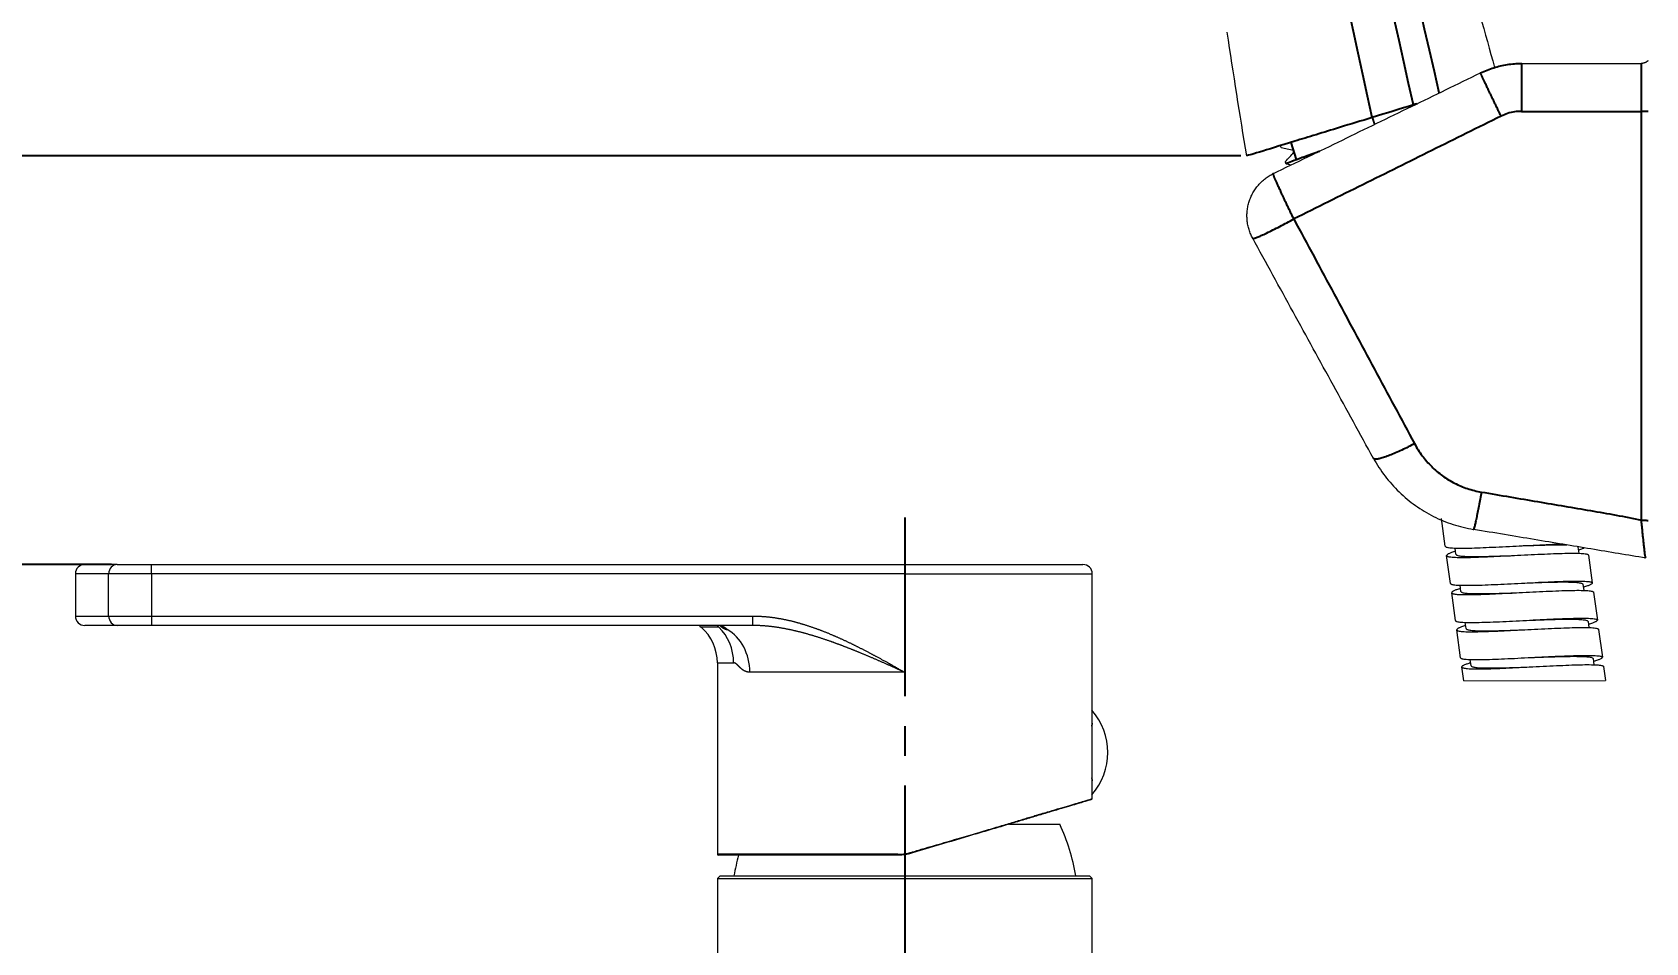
# Model space of a CAD drawing. Extents: x 9631 to 10472, y -18721 to -18126.
# Drawn here: x 10175.9 to 10348, y -18477.5 to -18380.4 of the extents above; entities that cross this region are included whole.
import ezdxf

# ---------------------------------------------------------------- set-up
doc = ezdxf.new("R2010")
doc.units = 0
doc.header["$MEASUREMENT"] = 0
doc.linetypes.add('CENTER2', pattern=[28.575, 19.05, -3.175, 3.175, -3.175])
doc.layers.get('0').update_dxf_attribs({"linetype": 'CONTINUOUS', "lineweight": 13})
doc.layers.get('Defpoints').update_dxf_attribs({"linetype": 'CONTINUOUS'})
doc.layers.add('5', color=3, linetype='CONTINUOUS', lineweight=9)
doc.layers.add('CENTER', color=1, linetype='CENTER2')
doc.styles.get("Standard").update_dxf_attribs({"font": 'arial.ttf'})
doc.dimstyles.new('A4', dxfattribs={"dimtxt": 4, "dimasz": 3.5, "dimexe": 0.7, "dimexo": 0.625, "dimgap": 0.5, "dimtad": 1, "dimdec": 1, "dimdsep": 46, "dimtxsty": 'Standard', "dimcen": 2.5, "dimclrd": 5, "dimclre": 5, "dimclrt": 7, "dimadec": 3, "dimazin": 2, "dimtfac": 1, "dimtdec": 1, "dimtmove": 0, "dimatfit": 3, "dimfxl": 1.25, "dimarcsym": 0})

# ---------------------------------------------------------------- blocks, each defined once
blk = doc.blocks.new('*D88')
at = {"layer": '5', "color": 3, "lineweight": -2, "transparency": 16777216}
for p, q in [((10184.29, -18437.21), (10133.28, -18437.21)), ((10133.98, -18443.21), (10133.98, -18485.52)), ((10133.98, -18537.96), (10133.98, -18495.65)), ((10199.33, -18543.96), (10133.28, -18543.96))]:
    blk.add_line(p, q, dxfattribs=at)
at = {"layer": '5', "color": 3, "transparency": 16777216}
for points in [[(10132.98, -18443.21), (10134.98, -18443.21), (10133.98, -18437.21)], [(10132.98, -18537.96), (10134.98, -18537.96), (10133.98, -18543.96)]]:
    blk.add_solid(points, dxfattribs=at)
at = {"layer": 'Defpoints', "color": 0, "transparency": 16777216}
for p in [(10133.98, -18437.21), (10184.92, -18437.21), (10199.95, -18543.96)]:
    blk.add_point(p, dxfattribs=at)
at = {"layer": '5', "color": 4, "transparency": 16777216, "insert": (10133.98, -18490.58), "char_height": 6, "attachment_point": 5}
blk.add_mtext('108.5', dxfattribs=at)
blk = doc.blocks.new('*D89')
at = {"layer": '5', "color": 3, "lineweight": -2, "transparency": 16777216}
for p, q in [((10304.81, -18393.63), (10112.05, -18393.63)), ((10112.75, -18399.63), (10112.75, -18512.05)), ((10112.75, -18636.34), (10112.75, -18523.92)), ((10113.38, -18642.34), (10113.45, -18642.34))]:
    blk.add_line(p, q, dxfattribs=at)
at = {"layer": '5', "color": 3, "transparency": 16777216}
for points in [[(10111.75, -18399.63), (10113.75, -18399.63), (10112.75, -18393.63)], [(10111.75, -18636.34), (10113.75, -18636.34), (10112.75, -18642.34)]]:
    blk.add_solid(points, dxfattribs=at)
at = {"layer": 'Defpoints', "color": 0, "transparency": 16777216}
for p in [(10305.44, -18393.63), (10112.75, -18642.34), (10112.75, -18642.34)]:
    blk.add_point(p, dxfattribs=at)
at = {"layer": '5', "color": 4, "transparency": 16777216, "insert": (10112.75, -18517.99), "char_height": 6, "attachment_point": 5}
blk.add_mtext('(1600)', dxfattribs=at)

msp = doc.modelspace()

# ---------------------------------------------------------------- linework, layer by layer
at = {"lineweight": -3}
msp.add_line((10310.14, -18392.19), (10310.7, -18394.01), dxfattribs=at)
at = {"color": 7, "linetype": 'Continuous'}
for p, q in [((10326.62, -18435.27), (10326.21, -18432.29)), ((10327.75, -18436.12), (10327.66, -18435.46)), ((10340.76, -18435.35), (10340.85, -18436.01)), ((10327.16, -18439.23), (10326.76, -18436.26)), ((10341.89, -18436.21), (10342.29, -18439.18)), ((10327.7, -18443.19), (10327.3, -18440.22)), ((10328.29, -18440.08), (10328.2, -18439.42)), ((10341.3, -18439.31), (10341.4, -18439.98)), ((10342.43, -18440.17), (10342.84, -18443.14)), ((10328.25, -18447.15), (10327.84, -18444.18)), ((10328.83, -18444.05), (10328.74, -18443.38)), ((10341.85, -18443.28), (10341.94, -18443.94)), ((10342.97, -18444.13), (10343.38, -18447.1)), ((10329.37, -18448.01), (10329.28, -18447.34)), ((10342.39, -18447.24), (10342.48, -18447.91)), ((10328.58, -18449.63), (10328.38, -18448.14)), ((10343.51, -18448.09), (10343.72, -18449.58)), ((10328.58, -18449.63), (10343.72, -18449.58))]:
    msp.add_line(p, q, dxfattribs=at)
at = {"linetype": 'Continuous', "lineweight": 18}
for p, q in [((10184.92, -18437.21), (10181.45, -18437.21)), ((10184.92, -18437.21), (10188.58, -18437.21)), ((10188.58, -18437.21), (10268.95, -18437.21)), ((10268.95, -18437.21), (10287.95, -18437.21)), ((10180.45, -18438.21), (10180.45, -18442.71)), ((10288.95, -18452.79), (10288.95, -18438.21)), ((10184.92, -18443.71), (10181.45, -18443.71)), ((10188.58, -18443.71), (10184.92, -18443.71)), ((10252.71, -18443.71), (10188.58, -18443.71)), ((10248.95, -18447.69), (10248.95, -18468.11)), ((10288.91, -18452.74), (10288.91, -18457.26)), ((10288.91, -18457.26), (10288.91, -18461.77)), ((10288.95, -18462.19), (10288.95, -18461.72)), ((10280.11, -18464.91), (10285.48, -18464.91)), ((10268.23, -18468.21), (10249.05, -18468.21)), ((10249.25, -18470.41), (10248.95, -18470.71)), ((10248.95, -18470.71), (10268.95, -18470.71)), ((10248.95, -18470.71), (10248.95, -18482.71)), ((10249.25, -18470.41), (10288.65, -18470.41)), ((10268.95, -18470.71), (10288.95, -18470.71)), ((10288.95, -18470.71), (10288.65, -18470.41)), ((10288.95, -18495.59), (10288.95, -18470.71))]:
    msp.add_line(p, q, dxfattribs=at)
at = {"linetype": 'Continuous', "lineweight": 13}
for p, q in [((10188.58, -18438.21), (10188.58, -18437.21)), ((10268.95, -18438.21), (10268.95, -18437.21)), ((10184, -18438.21), (10180.45, -18438.21)), ((10184, -18442.71), (10184, -18438.21)), ((10188.58, -18438.21), (10184, -18438.21)), ((10268.95, -18438.21), (10188.58, -18438.21)), ((10188.58, -18438.21), (10188.58, -18442.71)), ((10268.95, -18438.21), (10288.95, -18438.21)), ((10268.95, -18438.21), (10268.95, -18448.71)), ((10180.45, -18442.71), (10184, -18442.71)), ((10184, -18442.71), (10188.58, -18442.71)), ((10188.58, -18442.71), (10252.71, -18442.71)), ((10188.58, -18442.71), (10188.58, -18443.71)), ((10249.1, -18443.91), (10247.22, -18443.91)), ((10248.95, -18447.69), (10250.69, -18447.69)), ((10268.95, -18448.71), (10252.41, -18448.71)), ((10268.22, -18468.11), (10248.95, -18468.11))]:
    msp.add_line(p, q, dxfattribs=at)
at = {"linetype": 'Continuous', "lineweight": 18}
for centre, radius, start, end in [((10181.45, -18438.21), 1, 90, 180), ((10287.95, -18438.21), 1, 0, 90), ((10181.45, -18442.71), 1, 180, 270), ((10248.52, -18442.39), 2, 221.2769, 229.2602), ((10243.95, -18447.69), 5, 0, 49.2602), ((10283.77, -18457.26), 6.84, 318.7229, 41.2771), ((10265.27, -18474.22), 22.25, 9.8515, 24.7263), ((10249.05, -18468.11), 0.1, 180, 270), ((10272.64, -18474.22), 22.25, 164.3376, 170.1485)]:
    msp.add_arc(centre, radius, start, end, dxfattribs=at)
at = {"linetype": 'Continuous', "lineweight": 13}
for centre, major_axis, ratio, start_param, end_param in [((10184.92, -18438.21), (0, 1), 0.916515, 0, 1.570796), ((10184.92, -18442.71), (0, 1), 0.916515, 1.570796, 3.141593), ((10246.12, -18447.69), (0, -5), 0.913247, 1.570796, 2.430549), ((10268.23, -18468.11), (0, 0.1), 0.036567, 1.570796, 3.141593)]:
    msp.add_ellipse(centre, major_axis=major_axis, ratio=ratio, start_param=start_param, end_param=end_param, dxfattribs=at)
at = {"linetype": 'Continuous', "lineweight": 18}
msp.add_ellipse((10248.28, -18448.71), major_axis=(0, -5), ratio=0.82697, start_param=1.570796, end_param=2.714571, dxfattribs=at)
at = {"lineweight": -3}
for points, degree in [([(10323.22, -18388.19), (10317.73, -18363.77), (10312.58, -18339.32), (10307.79, -18314.88)], 3), ([(10325.98, -18386.91), (10320.37, -18362.69), (10314.97, -18338.46), (10309.81, -18314.25)], 3), ([(10318.82, -18389.54), (10313.38, -18365.09), (10308.46, -18340.57), (10304.06, -18316.05)], 3), ([(10330.38, -18384.78), (10330.84, -18384.56), (10331.77, -18384.19), (10333.24, -18383.85), (10334.25, -18383.77), (10334.75, -18383.77)], 3), ([(10323.22, -18388.19), (10321.81, -18388.62), (10320.32, -18389.08), (10318.82, -18389.54)], 3), ([(10323.6, -18388.07), (10323.48, -18388.11), (10323.35, -18388.15), (10323.22, -18388.19)], 3), ([(10334.75, -18388.88), (10334.5, -18388.88), (10334, -18388.92), (10333.26, -18389.09), (10332.8, -18389.28), (10332.57, -18389.39)], 3), ([(10334.75, -18388.88), (10341.15, -18388.88), (10347.54, -18388.88)], 2), ([(10332.57, -18389.39), (10330.11, -18390.61), (10325.19, -18393.05), (10317.82, -18396.71), (10312.91, -18399.14), (10310.45, -18400.36)], 3), ([(10315.34, -18390.6), (10314.48, -18390.87), (10312.79, -18391.38), (10311.27, -18391.85), (10310.56, -18392.06)], 3), ([(10318.82, -18389.54), (10317.65, -18389.89), (10316.48, -18390.25), (10315.34, -18390.6)], 3), ([(10318.83, -18389.53), (10318.94, -18389.91), (10319.06, -18390.28)], 2), ([(10310.56, -18392.06), (10308.97, -18392.55), (10306.37, -18393.35), (10305.44, -18393.63), (10305.44, -18393.63)], 3), ([(10310.01, -18392.23), (10309.99, -18392.24), (10309.97, -18392.24), (10309.96, -18392.25)], 3), ([(10310.45, -18400.36), (10311.89, -18403.04), (10314.77, -18408.39), (10319.06, -18416.38), (10321.91, -18421.68), (10323.33, -18424.32)], 3), ([(10323.33, -18424.32), (10323.58, -18424.78), (10324.13, -18425.64), (10325.14, -18426.79), (10326.3, -18427.78), (10327.59, -18428.57), (10328.99, -18429.15), (10329.96, -18429.4), (10330.46, -18429.48)], 3), ([(10330.46, -18429.48), (10332.52, -18429.83), (10336.54, -18430.52), (10342.13, -18431.47), (10345.76, -18432.09), (10347.54, -18432.47)], 3), ([(10347.54, -18432.47), (10347.63, -18432.47), (10347.8, -18432.47), (10348.05, -18432.49), (10348.18, -18432.51), (10348.25, -18432.52)], 3)]:
    msp.add_open_spline(points, degree=degree, dxfattribs=at)
for points, degree in [([(10328.81, -18373.17), (10329.83, -18376.84), (10330.85, -18380.52), (10331.87, -18384.2)], 3), ([(10305.44, -18393.63), (10304.7, -18389.24), (10304.01, -18384.85), (10303.36, -18380.45)], 3), ([(10334.75, -18383.77), (10341.15, -18383.77), (10347.54, -18383.77)], 2), ([(10308.27, -18395.52), (10310.72, -18394.33), (10315.63, -18391.94), (10323.01, -18388.36), (10327.92, -18385.97), (10330.38, -18384.78)], 3), ([(10309.1, -18392.75), (10309.06, -18392.64), (10309.03, -18392.53)], 2), ([(10310.41, -18393.06), (10309.98, -18392.96), (10309.54, -18392.86), (10309.11, -18392.76)], 3), ([(10309.63, -18394.49), (10309.59, -18394.37), (10309.55, -18394.24)], 2), ([(10309.56, -18394.23), (10309.86, -18393.9), (10310.17, -18393.57), (10310.47, -18393.25)], 3), ([(10310.14, -18394.61), (10309.98, -18394.57), (10309.81, -18394.54), (10309.64, -18394.5)], 3), ([(10318.95, -18425.89), (10317.53, -18423.3), (10314.68, -18418.11), (10310.38, -18410.28), (10307.51, -18405.05), (10306.07, -18402.42)], 3), ([(10318.95, -18425.89), (10319.31, -18426.55), (10320.14, -18427.82), (10321.65, -18429.52), (10323.4, -18430.96), (10325.34, -18432.13), (10327.43, -18432.99), (10328.89, -18433.34), (10329.63, -18433.47)], 3), ([(10348, -18436.53), (10346.09, -18436.21), (10342.17, -18435.56), (10336.2, -18434.56), (10331.86, -18433.84), (10329.63, -18433.47)], 3)]:
    msp.add_open_spline(points, degree=degree)
for points, weights, knots in [([(10334.75, -18383.77), (10334.75, -18383.77), (10334.75, -18385.27), (10334.75, -18386.77), (10334.75, -18388.88)], [1, 0.921844013988, 1, 0.921844013988, 1], [-7.959688, -7.959688, -7.959688, -3.979844, -3.979844, 0, 0, 0]), ([(10347.54, -18388.88), (10347.54, -18386.77), (10347.54, -18385.27), (10347.54, -18383.77), (10347.54, -18383.77)], [1, 0.92184402553, 1, 0.92184402553, 1], [0, 0, 0, 3.979844, 3.979844, 7.959688, 7.959688, 7.959688]), ([(10332.57, -18389.39), (10331.65, -18387.5), (10331.01, -18386.14), (10330.36, -18384.79), (10330.38, -18384.78)], [1, 0.921864800336, 1, 0.921864800336, 1], [-7.958618, -7.958618, -7.958618, -3.979309, -3.979309, 0, 0, 0]), ([(10310.45, -18400.36), (10309.51, -18398.42), (10308.86, -18396.99), (10308.21, -18395.55), (10308.27, -18395.52)], [1, 0.917854439904, 1, 0.917854439904, 1], [0, 0, 0, 4.081556, 4.081556, 8.163113, 8.163113, 8.163113])]:
    msp.add_rational_spline(points, weights, degree=2, knots=knots, dxfattribs=at)
for points, weights in [([(10348.25, -18383.48), (10347.95, -18383.77), (10347.54, -18383.77)], [1, 0.923879532507, 1]), ([(10306, -18402.29), (10306.03, -18402.36), (10306.07, -18402.42)], [0.993945369886, 0.996850121101, 1])]:
    msp.add_rational_spline(points, weights, degree=2)
for points, weights in [([(10347.54, -18432.47), (10347.54, -18410.86), (10347.54, -18388.88)], [1, 0.995883008339, 1]), ([(10348.25, -18388.88), (10347.95, -18388.88), (10347.54, -18388.88)], [1, 0.923879532362, 1]), ([(10306.07, -18402.42), (10306.21, -18402.68), (10310.45, -18400.36)], [1, 0.718698145601, 1]), ([(10323.33, -18424.32), (10319.28, -18426.49), (10318.95, -18425.89)], [1, 0.735116412055, 1]), ([(10330.46, -18429.48), (10329.76, -18433.49), (10329.63, -18433.47)], [1, 0.770288517589, 1])]:
    msp.add_rational_spline(points, weights, degree=2, dxfattribs=at)
for points, knots in [([(10309.63, -18394.49), (10309.62, -18394.48), (10309.69, -18394.42), (10310.15, -18394.22), (10311.28, -18393.8), (10312.42, -18393.4), (10313.12, -18393.15), (10313.23, -18393.11)], [-16.246625, -16.246625, -16.246625, -16.246625, -14.971492, -12.476243, -9.980995, -7.485746, -7.027928, -7.027928, -7.027928, -7.027928]), ([(10348, -18436.53), (10347.98, -18436.5), (10347.94, -18436.23), (10347.87, -18435.63), (10347.81, -18435.15), (10347.76, -18434.66), (10347.71, -18434.17), (10347.66, -18433.71), (10347.62, -18433.26), (10347.58, -18432.85), (10347.55, -18432.59), (10347.54, -18432.47)], [-0.664429, -0.664429, -0.664429, -0.664429, 0.633963, 1.267927, 1.90189, 2.535854, 3.169817, 3.803781, 4.437744, 5.071708, 5.705671, 5.705671, 5.705671, 5.705671])]:
    msp.add_open_spline(points, degree=3, knots=knots, dxfattribs=at)
msp.add_rational_spline([(10306.07, -18402.42), (10305.04, -18400.54), (10305.69, -18398.5), (10306.34, -18396.46), (10308.27, -18395.52)], [1, 0.919048416844, 1, 0.919048416844, 1], degree=2, knots=[-8.10274, -8.10274, -8.10274, -4.05137, -4.05137, 0, 0, 0])
at = {"color": 7, "linetype": 'Continuous'}
for points, knots in [([(10326.62, -18435.27), (10326.62, -18435.29), (10326.66, -18435.32), (10326.72, -18435.35), (10326.82, -18435.38), (10326.99, -18435.41), (10327.37, -18435.45), (10328, -18435.47), (10328.93, -18435.47), (10330.06, -18435.43), (10331.35, -18435.38), (10332.74, -18435.31), (10333.7, -18435.27), (10334.19, -18435.24)], [0, 0, 0, 0, 0.009478, 0.01668, 0.025909, 0.050785, 0.084369, 0.176854, 0.300436, 0.450588, 0.621658, 0.807151, 1, 1, 1, 1]), ([(10334.19, -18435.24), (10334.68, -18435.21), (10335.63, -18435.17), (10337.03, -18435.1), (10338.14, -18435.05), (10338.79, -18435.03), (10339, -18435.03)], [0, 0, 0, 0, 0.1928494, 0.3783422, 0.5494119, 0.63225, 0.63225, 0.63225, 0.63225]), ([(10334.19, -18435.24), (10334.61, -18435.22), (10335.44, -18435.19), (10336.65, -18435.15), (10337.77, -18435.12), (10338.74, -18435.11), (10339.32, -18435.12), (10339.58, -18435.13)], [0, 0, 0, 0, 0.1922344, 0.3771539, 0.5477337, 0.6975236, 0.8142421, 0.8142421, 0.8142421, 0.8142421]), ([(10341.47, -18435.44), (10341.39, -18435.47), (10341.18, -18435.56), (10340.97, -18435.63), (10340.83, -18435.67)], [0.3553635, 0.3553635, 0.3553635, 0.3553635, 0.5921869, 1, 1, 1, 1]), ([(10327.7, -18435.79), (10327.56, -18435.84), (10327.32, -18435.92), (10327.05, -18436.02), (10326.89, -18436.11), (10326.8, -18436.16), (10326.75, -18436.22), (10326.76, -18436.26)], [0, 0, 0, 0, 0.408087, 0.709346, 0.819266, 0.902595, 1, 1, 1, 1]), ([(10326.76, -18436.26), (10326.76, -18436.28), (10326.8, -18436.31), (10326.85, -18436.34), (10326.95, -18436.37), (10327.12, -18436.4), (10327.5, -18436.44), (10328.14, -18436.46), (10329.07, -18436.46), (10330.2, -18436.42), (10331.48, -18436.37), (10332.87, -18436.3), (10333.83, -18436.26), (10334.32, -18436.23)], [0, 0, 0, 0, 0.00948, 0.016682, 0.025907, 0.050788, 0.084366, 0.176852, 0.300435, 0.450588, 0.621658, 0.807151, 1, 1, 1, 1]), ([(10327.75, -18436.12), (10327.75, -18436.14), (10327.8, -18436.19), (10327.9, -18436.24), (10328.07, -18436.28), (10328.29, -18436.31), (10328.57, -18436.33), (10329.04, -18436.35), (10329.76, -18436.36), (10330.74, -18436.35), (10331.86, -18436.32), (10333.07, -18436.28), (10333.9, -18436.25), (10334.32, -18436.23)], [0, 0, 0, 0, 0.010546, 0.027524, 0.052737, 0.086499, 0.128711, 0.179075, 0.302476, 0.452266, 0.622846, 0.807766, 1, 1, 1, 1]), ([(10334.32, -18436.23), (10334.81, -18436.21), (10335.77, -18436.16), (10337.16, -18436.09), (10338.45, -18436.04), (10339.58, -18436.01), (10340.51, -18436), (10341.14, -18436.02), (10341.52, -18436.06), (10341.69, -18436.09), (10341.79, -18436.12), (10341.85, -18436.15), (10341.89, -18436.18), (10341.89, -18436.21)], [0, 0, 0, 0, 0.192849, 0.378341, 0.549411, 0.699563, 0.823147, 0.915633, 0.949212, 0.974092, 0.983319, 0.990519, 1, 1, 1, 1]), ([(10327.16, -18439.23), (10327.17, -18439.25), (10327.2, -18439.29), (10327.26, -18439.31), (10327.36, -18439.35), (10327.53, -18439.38), (10327.91, -18439.42), (10328.54, -18439.43), (10329.47, -18439.43), (10330.6, -18439.4), (10331.89, -18439.34), (10333.28, -18439.28), (10334.24, -18439.23), (10334.73, -18439.2)], [0, 0, 0, 0, 0.00948, 0.016682, 0.025907, 0.050788, 0.084366, 0.176852, 0.300435, 0.450588, 0.621658, 0.807151, 1, 1, 1, 1]), ([(10334.73, -18439.2), (10335.22, -18439.18), (10336.18, -18439.13), (10337.57, -18439.06), (10338.85, -18439.01), (10339.98, -18438.98), (10340.91, -18438.97), (10341.55, -18438.99), (10341.93, -18439.03), (10342.1, -18439.06), (10342.2, -18439.09), (10342.26, -18439.12), (10342.29, -18439.15), (10342.29, -18439.18)], [0, 0, 0, 0, 0.192849, 0.378341, 0.549411, 0.699563, 0.823147, 0.915633, 0.949212, 0.974092, 0.983319, 0.990519, 1, 1, 1, 1]), ([(10334.73, -18439.2), (10335.15, -18439.19), (10335.99, -18439.15), (10337.2, -18439.11), (10338.31, -18439.08), (10339.29, -18439.07), (10340.01, -18439.08), (10340.48, -18439.1), (10340.76, -18439.13), (10340.98, -18439.16), (10341.15, -18439.2), (10341.26, -18439.24), (10341.3, -18439.29), (10341.3, -18439.31)], [0, 0, 0, 0, 0.192234, 0.377154, 0.547734, 0.697524, 0.820925, 0.87129, 0.9135, 0.947264, 0.972475, 0.989455, 1, 1, 1, 1]), ([(10342.29, -18439.18), (10342.3, -18439.21), (10342.25, -18439.27), (10342.17, -18439.33), (10342.01, -18439.41), (10341.74, -18439.51), (10341.5, -18439.59), (10341.36, -18439.64)], [0, 0, 0, 0, 0.097637, 0.180967, 0.290883, 0.592027, 1, 1, 1, 1]), ([(10328.22, -18439.76), (10328.08, -18439.8), (10327.85, -18439.88), (10327.58, -18439.99), (10327.43, -18440.07), (10327.34, -18440.13), (10327.29, -18440.18), (10327.3, -18440.22)], [0, 0, 0, 0, 0.407835, 0.70887, 0.818754, 0.902108, 1, 1, 1, 1]), ([(10327.3, -18440.22), (10327.3, -18440.24), (10327.34, -18440.28), (10327.4, -18440.3), (10327.5, -18440.34), (10327.66, -18440.37), (10328.05, -18440.41), (10328.68, -18440.43), (10329.61, -18440.42), (10330.74, -18440.39), (10332.02, -18440.33), (10333.42, -18440.27), (10334.38, -18440.22), (10334.86, -18440.19)], [0, 0, 0, 0, 0.00948, 0.01668, 0.025909, 0.050787, 0.084369, 0.176854, 0.300437, 0.450589, 0.621658, 0.807151, 1, 1, 1, 1]), ([(10328.29, -18440.08), (10328.29, -18440.11), (10328.34, -18440.16), (10328.45, -18440.2), (10328.61, -18440.24), (10328.83, -18440.27), (10329.11, -18440.29), (10329.59, -18440.32), (10330.3, -18440.32), (10331.28, -18440.31), (10332.4, -18440.28), (10333.61, -18440.24), (10334.44, -18440.21), (10334.86, -18440.19)], [0, 0, 0, 0, 0.010546, 0.027524, 0.052737, 0.0865, 0.128711, 0.179075, 0.302476, 0.452266, 0.622846, 0.807766, 1, 1, 1, 1]), ([(10334.86, -18440.19), (10335.35, -18440.17), (10336.31, -18440.12), (10337.71, -18440.05), (10338.99, -18440), (10340.12, -18439.97), (10341.05, -18439.96), (10341.68, -18439.98), (10342.06, -18440.02), (10342.23, -18440.05), (10342.33, -18440.08), (10342.39, -18440.11), (10342.43, -18440.14), (10342.43, -18440.17)], [0, 0, 0, 0, 0.192849, 0.378343, 0.549413, 0.699565, 0.823148, 0.915633, 0.949214, 0.974091, 0.983319, 0.990522, 1, 1, 1, 1]), ([(10327.7, -18443.19), (10327.71, -18443.21), (10327.74, -18443.25), (10327.8, -18443.28), (10327.9, -18443.31), (10328.07, -18443.34), (10328.45, -18443.38), (10329.09, -18443.4), (10330.02, -18443.39), (10331.14, -18443.36), (10332.43, -18443.31), (10333.82, -18443.24), (10334.78, -18443.19), (10335.27, -18443.17)], [0, 0, 0, 0, 0.00948, 0.01668, 0.025909, 0.050787, 0.084369, 0.176854, 0.300437, 0.450589, 0.621658, 0.807151, 1, 1, 1, 1]), ([(10328.77, -18443.72), (10328.63, -18443.77), (10328.39, -18443.85), (10328.12, -18443.95), (10327.97, -18444.03), (10327.89, -18444.09), (10327.84, -18444.15), (10327.84, -18444.18)], [0, 0, 0, 0, 0.407901, 0.709024, 0.818905, 0.902273, 1, 1, 1, 1]), ([(10327.84, -18444.18), (10327.84, -18444.21), (10327.88, -18444.24), (10327.94, -18444.27), (10328.04, -18444.3), (10328.21, -18444.33), (10328.59, -18444.37), (10329.22, -18444.39), (10330.15, -18444.38), (10331.28, -18444.35), (10332.57, -18444.3), (10333.96, -18444.23), (10334.92, -18444.18), (10335.41, -18444.16)], [0, 0, 0, 0, 0.009478, 0.016681, 0.025909, 0.050786, 0.084367, 0.176852, 0.300435, 0.450587, 0.621657, 0.807151, 1, 1, 1, 1]), ([(10328.83, -18444.05), (10328.83, -18444.07), (10328.88, -18444.12), (10328.99, -18444.16), (10329.15, -18444.2), (10329.37, -18444.23), (10329.65, -18444.26), (10330.13, -18444.28), (10330.84, -18444.29), (10331.82, -18444.28), (10332.94, -18444.25), (10334.15, -18444.2), (10334.98, -18444.17), (10335.41, -18444.16)], [0, 0, 0, 0, 0.010545, 0.027525, 0.052736, 0.0865, 0.12871, 0.179075, 0.302476, 0.452266, 0.622846, 0.807766, 1, 1, 1, 1]), ([(10335.27, -18443.17), (10335.76, -18443.14), (10336.72, -18443.09), (10338.11, -18443.02), (10339.4, -18442.97), (10340.53, -18442.94), (10341.45, -18442.93), (10342.09, -18442.95), (10342.47, -18442.99), (10342.64, -18443.02), (10342.74, -18443.06), (10342.8, -18443.08), (10342.83, -18443.12), (10342.84, -18443.14)], [0, 0, 0, 0, 0.192849, 0.378343, 0.549413, 0.699565, 0.823148, 0.915633, 0.949214, 0.974091, 0.983319, 0.990522, 1, 1, 1, 1]), ([(10335.27, -18443.17), (10335.7, -18443.15), (10336.53, -18443.12), (10337.74, -18443.08), (10338.85, -18443.05), (10339.83, -18443.04), (10340.55, -18443.04), (10341.03, -18443.07), (10341.3, -18443.09), (10341.53, -18443.12), (10341.69, -18443.16), (10341.8, -18443.2), (10341.84, -18443.25), (10341.85, -18443.28)], [0, 0, 0, 0, 0.192234, 0.377154, 0.547734, 0.697524, 0.820925, 0.871289, 0.9135, 0.947263, 0.972476, 0.989454, 1, 1, 1, 1]), ([(10335.41, -18444.16), (10335.89, -18444.13), (10336.85, -18444.08), (10338.25, -18444.02), (10339.53, -18443.96), (10340.66, -18443.93), (10341.59, -18443.93), (10342.22, -18443.94), (10342.61, -18443.98), (10342.77, -18444.01), (10342.88, -18444.05), (10342.93, -18444.07), (10342.97, -18444.11), (10342.97, -18444.13)], [0, 0, 0, 0, 0.192849, 0.378342, 0.549411, 0.699563, 0.823146, 0.915631, 0.949213, 0.974091, 0.98332, 0.99052, 1, 1, 1, 1]), ([(10342.84, -18443.14), (10342.84, -18443.18), (10342.79, -18443.23), (10342.71, -18443.29), (10342.55, -18443.37), (10342.28, -18443.48), (10342.05, -18443.56), (10341.91, -18443.6)], [0, 0, 0, 0, 0.097727, 0.181095, 0.290976, 0.592099, 1, 1, 1, 1]), ([(10328.25, -18447.15), (10328.25, -18447.18), (10328.28, -18447.21), (10328.34, -18447.24), (10328.44, -18447.27), (10328.61, -18447.3), (10328.99, -18447.34), (10329.63, -18447.36), (10330.56, -18447.35), (10331.69, -18447.32), (10332.97, -18447.27), (10334.36, -18447.2), (10335.32, -18447.15), (10335.81, -18447.13)], [0, 0, 0, 0, 0.009478, 0.016681, 0.025909, 0.050786, 0.084367, 0.176852, 0.300435, 0.450587, 0.621657, 0.807151, 1, 1, 1, 1]), ([(10329.31, -18447.68), (10329.18, -18447.73), (10328.94, -18447.81), (10328.67, -18447.91), (10328.51, -18448), (10328.43, -18448.05), (10328.38, -18448.11), (10328.38, -18448.14)], [0, 0, 0, 0, 0.407973, 0.709117, 0.819033, 0.902363, 1, 1, 1, 1]), ([(10335.81, -18447.13), (10336.3, -18447.1), (10337.26, -18447.05), (10338.65, -18446.99), (10339.94, -18446.94), (10341.07, -18446.9), (10342, -18446.9), (10342.63, -18446.92), (10343.01, -18446.96), (10343.18, -18446.99), (10343.28, -18447.02), (10343.34, -18447.05), (10343.38, -18447.08), (10343.38, -18447.1)], [0, 0, 0, 0, 0.192849, 0.378342, 0.549411, 0.699563, 0.823146, 0.915631, 0.949213, 0.974091, 0.98332, 0.99052, 1, 1, 1, 1]), ([(10335.81, -18447.13), (10336.24, -18447.11), (10337.07, -18447.08), (10338.28, -18447.04), (10339.4, -18447.01), (10340.38, -18447), (10341.09, -18447.01), (10341.57, -18447.03), (10341.85, -18447.05), (10342.07, -18447.08), (10342.23, -18447.12), (10342.34, -18447.17), (10342.38, -18447.22), (10342.39, -18447.24)], [0, 0, 0, 0, 0.192234, 0.377154, 0.547734, 0.697524, 0.820925, 0.871289, 0.913501, 0.947263, 0.972476, 0.989454, 1, 1, 1, 1]), ([(10343.38, -18447.1), (10343.38, -18447.14), (10343.33, -18447.2), (10343.25, -18447.25), (10343.1, -18447.33), (10342.83, -18447.44), (10342.59, -18447.52), (10342.46, -18447.56)], [0, 0, 0, 0, 0.097892, 0.181246, 0.29113, 0.592165, 1, 1, 1, 1]), ([(10328.38, -18448.14), (10328.38, -18448.17), (10328.42, -18448.2), (10328.48, -18448.23), (10328.58, -18448.26), (10328.75, -18448.29), (10329.13, -18448.33), (10329.76, -18448.35), (10330.69, -18448.35), (10331.82, -18448.31), (10333.11, -18448.26), (10334.5, -18448.19), (10335.46, -18448.14), (10335.95, -18448.12)], [0, 0, 0, 0, 0.009481, 0.016681, 0.025908, 0.050788, 0.084367, 0.176853, 0.300437, 0.450589, 0.621659, 0.807151, 1, 1, 1, 1]), ([(10329.37, -18448.01), (10329.38, -18448.03), (10329.42, -18448.08), (10329.53, -18448.12), (10329.69, -18448.16), (10329.91, -18448.19), (10330.19, -18448.22), (10330.67, -18448.24), (10331.38, -18448.25), (10332.37, -18448.24), (10333.48, -18448.21), (10334.69, -18448.17), (10335.52, -18448.14), (10335.95, -18448.12)], [0, 0, 0, 0, 0.010544, 0.027525, 0.052735, 0.0865, 0.128709, 0.179076, 0.302476, 0.452266, 0.622846, 0.807766, 1, 1, 1, 1]), ([(10335.95, -18448.12), (10336.44, -18448.09), (10337.4, -18448.05), (10338.79, -18447.98), (10340.07, -18447.93), (10341.2, -18447.89), (10342.13, -18447.89), (10342.77, -18447.91), (10343.15, -18447.95), (10343.32, -18447.98), (10343.42, -18448.01), (10343.48, -18448.04), (10343.51, -18448.07), (10343.51, -18448.09)], [0, 0, 0, 0, 0.192849, 0.378342, 0.549412, 0.699565, 0.823148, 0.915634, 0.949212, 0.974093, 0.983318, 0.99052, 1, 1, 1, 1])]:
    msp.add_open_spline(points, degree=3, knots=knots, dxfattribs=at)
msp.add_open_spline([(10340.75, -18435.32), (10340.76, -18435.33), (10340.76, -18435.34), (10340.76, -18435.35)], degree=3, dxfattribs=at)
at = {"linetype": 'Continuous', "lineweight": 13}
msp.add_open_spline([(10249.1, -18443.91), (10249.04, -18443.85), (10248.99, -18443.79), (10248.94, -18443.73)], degree=3, dxfattribs=at)
at = {"linetype": 'Continuous', "lineweight": 18}
for points, degree in [([(10249.25, -18443.76), (10249.3, -18443.79), (10249.33, -18443.82)], 2), ([(10288.93, -18462.25), (10288.95, -18462.22), (10288.95, -18462.19)], 2), ([(10268.22, -18468.11), (10268.3, -18468.11), (10268.47, -18468.11), (10268.71, -18468.09), (10268.87, -18468.07), (10268.95, -18468.05)], 3), ([(10268.95, -18468.05), (10269.03, -18468.04), (10269.18, -18468.02), (10269.4, -18467.97), (10269.55, -18467.93), (10269.63, -18467.91)], 3)]:
    msp.add_open_spline(points, degree=degree, dxfattribs=at)
for points, degree, knots in [([(10249.32, -18443.81), (10249.32, -18443.81), (10249.33, -18443.81), (10249.33, -18443.82), (10249.35, -18443.83), (10249.36, -18443.84), (10249.37, -18443.85), (10249.38, -18443.86), (10249.4, -18443.87), (10249.41, -18443.88), (10249.42, -18443.89), (10249.43, -18443.89), (10249.44, -18443.9), (10249.45, -18443.91), (10249.47, -18443.92), (10249.48, -18443.93), (10249.49, -18443.93), (10249.5, -18443.94), (10249.51, -18443.95), (10249.52, -18443.96), (10249.54, -18443.96), (10249.55, -18443.97), (10249.56, -18443.98), (10249.57, -18443.98), (10249.58, -18443.99), (10249.59, -18444), (10249.6, -18444), (10249.61, -18444.01), (10249.63, -18444.01), (10249.64, -18444.02), (10249.65, -18444.03), (10249.66, -18444.03), (10249.67, -18444.04), (10249.68, -18444.04), (10249.69, -18444.05), (10249.7, -18444.05), (10249.71, -18444.06), (10249.72, -18444.06), (10249.73, -18444.07), (10249.74, -18444.07), (10249.75, -18444.07), (10249.76, -18444.08), (10249.77, -18444.08), (10249.78, -18444.09), (10249.79, -18444.09), (10249.8, -18444.09), (10249.81, -18444.1), (10249.82, -18444.1), (10249.83, -18444.1), (10249.83, -18444.11), (10249.84, -18444.11), (10249.85, -18444.11), (10249.86, -18444.12), (10249.87, -18444.12), (10249.88, -18444.12), (10249.89, -18444.13), (10249.89, -18444.13), (10249.9, -18444.13), (10249.91, -18444.13), (10249.92, -18444.14), (10249.93, -18444.14), (10249.93, -18444.14), (10249.94, -18444.14), (10249.95, -18444.15), (10249.96, -18444.15), (10249.96, -18444.15), (10249.97, -18444.15), (10249.98, -18444.15), (10249.98, -18444.16), (10249.99, -18444.16), (10249.99, -18444.16)], 3, [0, 0, 0, 0, 0.00139, 0.022268, 0.04296, 0.063466, 0.083787, 0.103922, 0.123872, 0.143635, 0.163212, 0.182604, 0.20181, 0.22083, 0.239664, 0.258312, 0.276776, 0.295054, 0.313147, 0.331055, 0.348779, 0.366318, 0.383674, 0.400845, 0.417834, 0.434639, 0.451262, 0.467702, 0.483961, 0.500037, 0.515933, 0.531648, 0.547183, 0.562538, 0.577714, 0.592711, 0.60753, 0.62217, 0.636634, 0.65092, 0.665031, 0.678965, 0.692724, 0.706308, 0.719719, 0.732955, 0.746019, 0.758909, 0.771628, 0.784176, 0.796552, 0.808759, 0.820795, 0.832663, 0.844362, 0.855892, 0.867256, 0.878452, 0.889483, 0.900347, 0.911046, 0.921581, 0.931952, 0.942159, 0.952203, 0.962085, 0.971805, 0.981364, 0.990762, 1, 1, 1, 1]), ([(10249.99, -18444.16), (10249.99, -18444.16), (10249.98, -18444.16), (10249.97, -18444.16), (10249.96, -18444.15), (10249.95, -18444.15), (10249.94, -18444.15), (10249.93, -18444.14), (10249.92, -18444.14), (10249.9, -18444.14), (10249.89, -18444.13), (10249.88, -18444.13), (10249.86, -18444.12), (10249.85, -18444.11), (10249.83, -18444.11), (10249.82, -18444.1), (10249.8, -18444.09), (10249.78, -18444.08), (10249.77, -18444.07), (10249.76, -18444.07), (10249.76, -18444.07)], 3, [0, 0, 0, 0, 0.034124, 0.069924, 0.107826, 0.148189, 0.191309, 0.237425, 0.286723, 0.339332, 0.395333, 0.454758, 0.517592, 0.58378, 0.653226, 0.725801, 0.801344, 0.879666, 0.988622, 1, 1, 1, 1]), ([(10252.71, -18442.71), (10253.78, -18442.71), (10254.9, -18442.86), (10255.95, -18443.01), (10257.05, -18443.28), (10258.06, -18443.54), (10259.15, -18443.92), (10260.12, -18444.26), (10261.19, -18444.71), (10262.14, -18445.12), (10263.17, -18445.61), (10264.09, -18446.06), (10265.12, -18446.6), (10265.98, -18447.05), (10267.05, -18447.64), (10267.64, -18447.97), (10268.95, -18448.71)], 2, [0, 0, 0, 0.125, 0.125, 0.25, 0.25, 0.375, 0.375, 0.5, 0.5, 0.625, 0.625, 0.75, 0.75, 0.875, 0.875, 1, 1, 1]), ([(10268.95, -18448.71), (10268.9, -18448.69), (10268.8, -18448.64), (10268.64, -18448.57), (10268.48, -18448.5), (10268.33, -18448.43), (10268.18, -18448.36), (10268.02, -18448.29), (10267.87, -18448.23), (10267.72, -18448.16), (10267.58, -18448.09), (10267.43, -18448.03), (10267.28, -18447.96), (10267.14, -18447.9), (10266.99, -18447.84), (10266.85, -18447.77), (10266.71, -18447.71), (10266.57, -18447.65), (10266.43, -18447.59), (10266.29, -18447.53), (10266.16, -18447.47), (10266.02, -18447.41), (10265.89, -18447.35), (10265.76, -18447.29), (10265.62, -18447.24), (10265.49, -18447.18), (10265.36, -18447.13), (10265.23, -18447.07), (10265.11, -18447.02), (10264.98, -18446.96), (10264.86, -18446.91), (10264.73, -18446.86), (10264.61, -18446.81), (10264.49, -18446.76), (10264.37, -18446.71), (10264.25, -18446.66), (10264.13, -18446.61), (10264.01, -18446.56), (10263.9, -18446.51), (10263.78, -18446.47), (10263.67, -18446.42), (10263.55, -18446.37), (10263.44, -18446.33), (10263.33, -18446.29), (10263.22, -18446.24), (10263.11, -18446.2), (10263.01, -18446.16), (10262.9, -18446.12), (10262.8, -18446.08), (10262.69, -18446.04), (10262.59, -18446), (10262.49, -18445.96), (10262.39, -18445.92), (10262.29, -18445.88), (10262.19, -18445.85), (10262.1, -18445.81), (10262, -18445.77), (10261.91, -18445.74), (10261.82, -18445.71), (10261.73, -18445.67), (10261.64, -18445.64), (10261.55, -18445.61), (10261.46, -18445.57), (10261.37, -18445.54), (10261.29, -18445.51), (10261.2, -18445.48), (10261.12, -18445.45), (10261.02, -18445.42), (10260.9, -18445.38), (10260.76, -18445.33), (10260.62, -18445.28), (10260.48, -18445.23), (10260.34, -18445.19), (10260.21, -18445.14), (10260.07, -18445.09), (10259.93, -18445.05), (10259.8, -18445), (10259.66, -18444.96), (10259.53, -18444.92), (10259.39, -18444.88), (10259.25, -18444.83), (10259.12, -18444.79), (10258.99, -18444.75), (10258.85, -18444.71), (10258.72, -18444.68), (10258.59, -18444.64), (10258.45, -18444.6), (10258.32, -18444.56), (10258.19, -18444.53), (10258.06, -18444.49), (10257.93, -18444.46), (10257.79, -18444.42), (10257.66, -18444.39), (10257.53, -18444.36), (10257.4, -18444.33), (10257.27, -18444.3), (10257.15, -18444.27), (10257.02, -18444.24), (10256.89, -18444.21), (10256.76, -18444.18), (10256.63, -18444.15), (10256.51, -18444.13), (10256.38, -18444.1), (10256.25, -18444.08), (10256.13, -18444.05), (10256, -18444.03), (10255.88, -18444.01), (10255.76, -18443.99), (10255.63, -18443.96), (10255.51, -18443.94), (10255.39, -18443.93), (10255.26, -18443.91), (10255.14, -18443.89), (10255.02, -18443.87), (10254.9, -18443.86), (10254.78, -18443.84), (10254.66, -18443.83), (10254.54, -18443.81), (10254.42, -18443.8), (10254.3, -18443.79), (10254.18, -18443.78), (10254.07, -18443.77), (10253.95, -18443.76), (10253.83, -18443.75), (10253.72, -18443.74), (10253.6, -18443.74), (10253.49, -18443.73), (10253.38, -18443.72), (10253.26, -18443.72), (10253.15, -18443.72), (10253.04, -18443.71), (10252.93, -18443.71), (10252.82, -18443.71), (10252.74, -18443.71), (10252.71, -18443.71)], 3, [0, 0, 0, 0, 0.010095, 0.020109, 0.030043, 0.039896, 0.04967, 0.059364, 0.068979, 0.078516, 0.087973, 0.097353, 0.106655, 0.115878, 0.125025, 0.134094, 0.143085, 0.152, 0.160838, 0.169599, 0.178284, 0.186893, 0.195425, 0.20388, 0.21226, 0.220564, 0.228791, 0.236943, 0.245018, 0.253018, 0.260942, 0.26879, 0.276561, 0.284257, 0.291877, 0.299421, 0.306889, 0.314281, 0.321596, 0.328835, 0.335998, 0.343084, 0.350094, 0.357027, 0.363884, 0.370663, 0.377366, 0.383991, 0.390539, 0.39701, 0.403403, 0.409719, 0.415957, 0.422116, 0.428198, 0.434201, 0.440126, 0.445973, 0.45174, 0.457429, 0.463038, 0.468568, 0.474019, 0.47939, 0.484681, 0.489892, 0.495023, 0.500074, 0.508706, 0.517307, 0.525876, 0.534414, 0.54292, 0.551395, 0.559838, 0.56825, 0.57663, 0.584979, 0.593297, 0.601583, 0.609838, 0.618061, 0.626252, 0.634412, 0.64254, 0.650637, 0.658702, 0.666735, 0.674736, 0.682705, 0.690643, 0.698548, 0.706421, 0.714261, 0.72207, 0.729846, 0.737589, 0.7453, 0.752977, 0.760622, 0.768234, 0.775813, 0.783359, 0.790871, 0.79835, 0.805795, 0.813206, 0.820584, 0.827927, 0.835236, 0.842511, 0.849752, 0.856958, 0.864129, 0.871265, 0.878365, 0.885431, 0.892461, 0.899456, 0.906415, 0.913338, 0.920225, 0.927076, 0.933891, 0.940669, 0.94741, 0.954114, 0.960782, 0.967412, 0.974005, 0.98056, 0.987078, 0.993558, 1, 1, 1, 1]), ([(10288.95, -18454.12), (10288.95, -18454.12), (10288.95, -18454.12), (10288.95, -18454.13), (10288.95, -18454.13), (10288.95, -18454.13), (10288.95, -18454.14), (10288.95, -18454.14), (10288.94, -18454.14), (10288.94, -18454.15), (10288.94, -18454.15), (10288.94, -18454.16), (10288.94, -18454.16), (10288.94, -18454.17), (10288.94, -18454.17), (10288.94, -18454.18), (10288.94, -18454.18), (10288.94, -18454.19), (10288.94, -18454.19), (10288.93, -18454.2), (10288.93, -18454.21), (10288.93, -18454.21), (10288.93, -18454.22), (10288.93, -18454.23), (10288.93, -18454.23), (10288.93, -18454.24), (10288.93, -18454.25), (10288.92, -18454.26), (10288.92, -18454.26), (10288.92, -18454.27), (10288.92, -18454.28), (10288.92, -18454.29), (10288.92, -18454.3), (10288.92, -18454.31), (10288.91, -18454.32), (10288.91, -18454.33), (10288.91, -18454.34), (10288.91, -18454.34), (10288.91, -18454.34)], 3, [0, 0, 0, 0, 0.013263, 0.041782, 0.07029, 0.098788, 0.127276, 0.155756, 0.184229, 0.212695, 0.241154, 0.269608, 0.298057, 0.326502, 0.354943, 0.383382, 0.411818, 0.440252, 0.468684, 0.497114, 0.525542, 0.553969, 0.582394, 0.610818, 0.639241, 0.667662, 0.696083, 0.724503, 0.752922, 0.781341, 0.809759, 0.838176, 0.866593, 0.89501, 0.923426, 0.951842, 0.980258, 1, 1, 1, 1]), ([(10288.91, -18454.44), (10288.91, -18454.44), (10288.91, -18454.42), (10288.92, -18454.39), (10288.92, -18454.36), (10288.92, -18454.35), (10288.92, -18454.35)], 3, [0, 0, 0, 0, 0.011675, 0.499521, 0.970989, 1, 1, 1, 1]), ([(10288.95, -18454.12), (10288.95, -18454.12), (10288.95, -18454.12), (10288.95, -18454.12), (10288.95, -18454.11), (10288.95, -18454.11), (10288.95, -18454.11), (10288.95, -18454.11), (10288.95, -18454.11)], 3, [0, 0, 0, 0, 0.086879, 0.294853, 0.490207, 0.672877, 0.842819, 1, 1, 1, 1]), ([(10288.95, -18460.27), (10288.95, -18460.26), (10288.95, -18460.26), (10288.94, -18460.24), (10288.94, -18460.21), (10288.93, -18460.15), (10288.93, -18460.09), (10288.92, -18460.04), (10288.91, -18460), (10288.91, -18459.97), (10288.91, -18459.96)], 3, [0, 0, 0, 0, 0.039561, 0.151851, 0.260229, 0.454446, 0.734353, 0.805747, 0.897603, 1, 1, 1, 1]), ([(10288.91, -18460.11), (10288.92, -18460.11), (10288.92, -18460.12), (10288.92, -18460.14), (10288.92, -18460.16), (10288.93, -18460.17), (10288.93, -18460.19), (10288.93, -18460.2), (10288.93, -18460.22), (10288.94, -18460.23), (10288.94, -18460.24), (10288.94, -18460.25), (10288.94, -18460.26), (10288.94, -18460.27), (10288.94, -18460.28), (10288.95, -18460.29), (10288.95, -18460.29), (10288.95, -18460.3), (10288.95, -18460.3)], 3, [0, 0, 0, 0, 0.048581, 0.112305, 0.176037, 0.239778, 0.30353, 0.367294, 0.43107, 0.49486, 0.558666, 0.622488, 0.68633, 0.750196, 0.814091, 0.878019, 0.941987, 1, 1, 1, 1]), ([(10288.95, -18460.31), (10288.95, -18460.31), (10288.95, -18460.31), (10288.95, -18460.31), (10288.95, -18460.31), (10288.95, -18460.3), (10288.95, -18460.3), (10288.95, -18460.3)], 3, [0, 0, 0, 0, 0.058905, 0.231753, 0.518576, 0.919307, 1, 1, 1, 1]), ([(10269.63, -18467.91), (10270.04, -18467.78), (10270.85, -18467.54), (10272.03, -18467.2), (10273.17, -18466.87), (10273.89, -18466.66), (10274.95, -18466.35), (10275.63, -18466.15), (10276.91, -18465.77), (10277.51, -18465.59), (10278.65, -18465.26), (10279.19, -18465.1), (10280.19, -18464.8), (10280.65, -18464.66), (10281.52, -18464.39), (10281.93, -18464.27), (10282.49, -18464.1), (10282.67, -18464.05), (10282.92, -18463.97), (10283.05, -18463.93), (10283.19, -18463.89), (10283.26, -18463.87), (10283.3, -18463.86), (10283.31, -18463.86), (10283.32, -18463.85), (10283.33, -18463.85), (10283.33, -18463.85), (10283.33, -18463.85), (10283.33, -18463.85), (10283.33, -18463.85), (10283.33, -18463.85), (10283.33, -18463.85), (10283.8, -18463.71), (10284.24, -18463.58), (10285.07, -18463.34), (10285.45, -18463.23), (10286.16, -18463.02), (10286.48, -18462.92), (10287.07, -18462.75), (10287.33, -18462.67), (10287.8, -18462.53), (10288.01, -18462.47), (10288.35, -18462.37), (10288.5, -18462.33), (10288.73, -18462.26), (10288.81, -18462.23), (10288.9, -18462.2), (10288.92, -18462.2), (10288.94, -18462.19), (10288.95, -18462.19), (10288.95, -18462.19), (10288.95, -18462.19), (10288.95, -18462.19), (10288.95, -18462.19), (10288.95, -18462.19)], 3, [0, 0, 0, 0, 0.031248, 0.062496, 0.093744, 0.124992, 0.124992, 0.187487, 0.187487, 0.249983, 0.249983, 0.312479, 0.312479, 0.374975, 0.374975, 0.437471, 0.437471, 0.468719, 0.468719, 0.484343, 0.492155, 0.496061, 0.498014, 0.49899, 0.499478, 0.499723, 0.499845, 0.499906, 0.499936, 0.499951, 0.499951, 0.499967, 0.499967, 0.562462, 0.562462, 0.624958, 0.624958, 0.687454, 0.687454, 0.74995, 0.74995, 0.812446, 0.812446, 0.874942, 0.874942, 0.937437, 0.937437, 0.968685, 0.968685, 0.984309, 0.992121, 0.992121, 0.999933, 1, 1, 1, 1]), ([(10288.88, -18462.28), (10288.88, -18462.28), (10288.82, -18462.3), (10288.54, -18462.38), (10288.09, -18462.52), (10287.46, -18462.71), (10286.66, -18462.94), (10285.69, -18463.23), (10284.57, -18463.56), (10283.31, -18463.94), (10281.91, -18464.35), (10280.4, -18464.81), (10278.78, -18465.29), (10276.5, -18465.96), (10273.46, -18466.87), (10270.92, -18467.62), (10269.65, -18468)], 3, [0, 0, 0, 0, 0.0625, 0.125, 0.1875, 0.25, 0.3125, 0.375, 0.4375, 0.5, 0.5625, 0.625, 0.6875, 0.75, 0.875, 1, 1, 1, 1]), ([(10269.65, -18468), (10269.64, -18468), (10269.62, -18468.01), (10269.59, -18468.02), (10269.56, -18468.03), (10269.53, -18468.04), (10269.5, -18468.05), (10269.47, -18468.05), (10269.43, -18468.06), (10269.4, -18468.07), (10269.37, -18468.08), (10269.34, -18468.08), (10269.31, -18468.09), (10269.28, -18468.1), (10269.25, -18468.1), (10269.22, -18468.11), (10269.19, -18468.12), (10269.16, -18468.12), (10269.12, -18468.13), (10269.09, -18468.13), (10269.06, -18468.14), (10269.03, -18468.14), (10269, -18468.15), (10268.97, -18468.15), (10268.94, -18468.16), (10268.91, -18468.16), (10268.88, -18468.17), (10268.84, -18468.17), (10268.81, -18468.17), (10268.78, -18468.18), (10268.75, -18468.18), (10268.72, -18468.18), (10268.69, -18468.19), (10268.66, -18468.19), (10268.63, -18468.19), (10268.6, -18468.2), (10268.57, -18468.2), (10268.53, -18468.2), (10268.5, -18468.2), (10268.47, -18468.2), (10268.44, -18468.2), (10268.41, -18468.21), (10268.38, -18468.21), (10268.35, -18468.21), (10268.32, -18468.21), (10268.29, -18468.21), (10268.26, -18468.21), (10268.24, -18468.21), (10268.23, -18468.21)], 3, [0, 0, 0, 0, 0.022191, 0.04436, 0.06651, 0.088638, 0.110746, 0.132833, 0.1549, 0.176947, 0.198973, 0.220978, 0.242964, 0.264929, 0.286873, 0.308798, 0.330702, 0.352587, 0.374451, 0.396295, 0.41812, 0.439924, 0.461708, 0.483473, 0.505218, 0.526943, 0.548649, 0.570334, 0.592001, 0.613647, 0.635274, 0.656882, 0.678471, 0.70004, 0.721589, 0.74312, 0.764631, 0.786123, 0.807596, 0.82905, 0.850485, 0.8719, 0.893297, 0.914675, 0.936035, 0.957375, 0.978697, 1, 1, 1, 1])]:
    msp.add_open_spline(points, degree=degree, knots=knots, dxfattribs=at)
at = {"linetype": 'Continuous', "lineweight": 13}
for points, knots in [([(10249.38, -18443.76), (10249.39, -18443.76), (10249.39, -18443.76), (10249.41, -18443.77), (10249.42, -18443.77), (10249.44, -18443.78), (10249.45, -18443.78), (10249.47, -18443.79), (10249.48, -18443.79), (10249.49, -18443.8), (10249.51, -18443.8), (10249.52, -18443.81), (10249.54, -18443.81), (10249.55, -18443.82), (10249.56, -18443.82), (10249.58, -18443.83), (10249.59, -18443.84), (10249.6, -18443.84), (10249.62, -18443.85), (10249.63, -18443.86), (10249.64, -18443.86), (10249.66, -18443.87), (10249.67, -18443.88), (10249.68, -18443.88), (10249.69, -18443.89), (10249.71, -18443.9), (10249.72, -18443.91), (10249.73, -18443.92), (10249.74, -18443.92), (10249.75, -18443.93), (10249.77, -18443.94), (10249.78, -18443.95), (10249.79, -18443.96), (10249.8, -18443.97), (10249.81, -18443.97), (10249.82, -18443.98), (10249.83, -18443.99), (10249.84, -18444), (10249.86, -18444.01), (10249.87, -18444.02), (10249.88, -18444.03), (10249.89, -18444.04), (10249.9, -18444.05), (10249.91, -18444.06), (10249.92, -18444.07), (10249.93, -18444.08), (10249.94, -18444.09), (10249.95, -18444.1), (10249.96, -18444.11), (10249.96, -18444.12), (10249.97, -18444.14), (10249.98, -18444.15), (10249.99, -18444.15), (10249.99, -18444.16)], [0, 0, 0, 0, 0.008495, 0.027529, 0.046591, 0.065679, 0.084796, 0.103941, 0.123115, 0.142318, 0.161551, 0.180813, 0.200105, 0.219428, 0.238782, 0.258167, 0.277583, 0.297031, 0.316512, 0.336024, 0.35557, 0.375149, 0.394761, 0.414406, 0.434086, 0.4538, 0.473549, 0.493332, 0.51315, 0.533004, 0.552894, 0.572819, 0.592781, 0.612779, 0.632814, 0.652886, 0.672995, 0.693142, 0.713326, 0.733549, 0.753809, 0.774108, 0.794446, 0.814823, 0.835239, 0.855694, 0.876188, 0.896723, 0.917298, 0.937912, 0.958567, 0.979263, 1, 1, 1, 1]), ([(10252.71, -18442.71), (10252.71, -18442.94), (10252.71, -18443.22), (10252.71, -18443.61), (10252.71, -18443.71), (10252.71, -18443.71)], [0, 0, 0, 0, 0.496283, 0.496283, 1, 1, 1, 1]), ([(10252.41, -18448.71), (10252.41, -18448.71), (10252.4, -18448.71), (10252.38, -18448.71), (10252.37, -18448.71), (10252.35, -18448.71), (10252.34, -18448.71), (10252.32, -18448.7), (10252.3, -18448.7), (10252.29, -18448.7), (10252.27, -18448.7), (10252.25, -18448.7), (10252.24, -18448.69), (10252.22, -18448.69), (10252.2, -18448.69), (10252.19, -18448.68), (10252.17, -18448.68), (10252.14, -18448.67), (10252.09, -18448.66), (10252.03, -18448.64), (10251.97, -18448.62), (10251.91, -18448.59), (10251.86, -18448.57), (10251.81, -18448.54), (10251.76, -18448.51), (10251.71, -18448.48), (10251.66, -18448.45), (10251.61, -18448.41), (10251.56, -18448.37), (10251.51, -18448.33), (10251.47, -18448.3), (10251.44, -18448.27), (10251.42, -18448.25), (10251.39, -18448.23), (10251.37, -18448.2), (10251.33, -18448.17), (10251.3, -18448.13), (10251.26, -18448.1), (10251.23, -18448.06), (10251.2, -18448.03), (10251.17, -18448), (10251.14, -18447.97), (10251.11, -18447.94), (10251.09, -18447.92), (10251.06, -18447.9), (10251.03, -18447.87), (10251, -18447.84), (10250.96, -18447.81), (10250.93, -18447.79), (10250.9, -18447.77), (10250.87, -18447.75), (10250.85, -18447.74), (10250.84, -18447.73), (10250.82, -18447.72), (10250.8, -18447.72), (10250.78, -18447.71), (10250.77, -18447.7), (10250.75, -18447.7), (10250.74, -18447.7), (10250.72, -18447.7), (10250.7, -18447.69), (10250.69, -18447.69), (10250.69, -18447.69)], [0, 0, 0, 0, 0.00732, 0.014723, 0.022211, 0.029784, 0.037441, 0.045185, 0.053016, 0.060933, 0.068938, 0.077032, 0.085214, 0.093485, 0.101846, 0.110297, 0.118839, 0.127471, 0.159696, 0.191205, 0.222019, 0.252165, 0.277881, 0.30409, 0.330802, 0.358026, 0.385773, 0.41405, 0.442866, 0.472228, 0.502144, 0.514417, 0.528571, 0.544606, 0.562525, 0.582326, 0.60401, 0.627579, 0.65031, 0.671437, 0.690962, 0.708885, 0.725207, 0.739928, 0.753051, 0.776686, 0.799442, 0.821333, 0.84237, 0.86257, 0.881949, 0.893182, 0.9043, 0.915309, 0.926212, 0.937014, 0.947721, 0.958337, 0.968868, 0.979318, 0.989694, 1, 1, 1, 1]), ([(10269.63, -18467.91), (10269.63, -18467.93), (10269.65, -18467.98), (10269.65, -18468), (10269.65, -18468)], [0, 0, 0, 0, 0.499679, 1, 1, 1, 1])]:
    msp.add_open_spline(points, degree=3, knots=knots, dxfattribs=at)
at = {"layer": 'CENTER'}
msp.add_line((10268.95, -18432.21), (10268.95, -18526.71), dxfattribs=at)

# ---------------------------------------------------------------- dimensions: what is measured, and where the dimension line sits
at = {"layer": '5'}
for base, p1, p2, text, picture, middle in [((10112.75, -18642.34), (10305.44, -18393.63), (10112.75, -18642.34), '(1600)', '*D89', (10112.75, -18517.99)), ((10133.98, -18437.21), (10199.95, -18543.96), (10184.92, -18437.21), '108.5', '*D88', (10133.98, -18490.58))]:
    dim = msp.add_linear_dim(base=base, p1=p1, p2=p2, angle=90, text=text, dimstyle='A4', override={"dimtxt": 6, "dimasz": 6, "dimgap": 2, "dimtad": 0, "dimtih": 1, "dimclrd": 3, "dimclre": 3, "dimclrt": 4}, dxfattribs=at)
    dim.commit()
    dim.dimension.update_dxf_attribs({"geometry": picture, "text_midpoint": middle})

doc.saveas('drawing.dxf')
